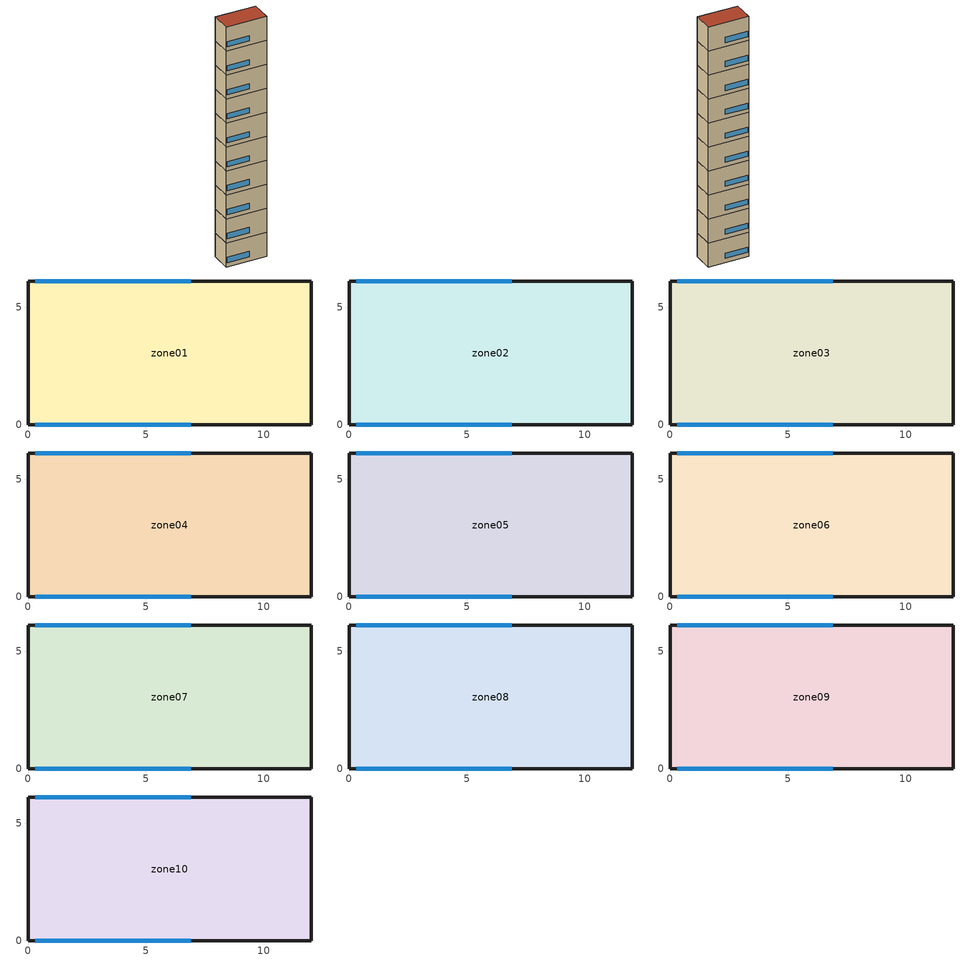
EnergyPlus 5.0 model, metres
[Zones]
zone01
 floor ground (GROUND_FLOOR): 12,6.1 12,0 0,0 0,6.1 z0
 wall outside (EXT_WALL): 12,0 12,6.1 0,6.1 0,0 12,0 z0:7.3
 window (EXT_WINDOW1): 0.3,0 6.9,0 / 6.9,6.1 0.3,6.1 z1.25:2.85
 ceiling to zone02 (ADJ_CEILING): 0,6.1 0,0 12,0 12,6.1 z7.3
zone02
 floor to zone01 (ADJ_CEILING): 12,6.1 12,0 0,0 0,6.1 z7.3
 wall outside (EXT_WALL): 12,0 12,6.1 0,6.1 0,0 12,0 z7.3:14.6
 window (EXT_WINDOW1): 0.3,0 6.9,0 / 6.9,6.1 0.3,6.1 z8.55:10.15
 ceiling to zone03 (ADJ_CEILING): 0,6.1 0,0 12,0 12,6.1 z14.6
zone03
 floor to zone02 (ADJ_CEILING): 12,6.1 12,0 0,0 0,6.1 z14.6
 wall outside (EXT_WALL): 12,0 12,6.1 0,6.1 0,0 12,0 z14.6:21.9
 window (EXT_WINDOW1): 0.3,0 6.9,0 / 6.9,6.1 0.3,6.1 z15.85:17.45
 ceiling to zone04 (ADJ_CEILING): 0,6.1 0,0 12,0 12,6.1 z21.9
zone04
 floor to zone03 (ADJ_CEILING): 12,6.1 12,0 0,0 0,6.1 z21.9
 wall outside (EXT_WALL): 12,0 12,6.1 0,6.1 0,0 12,0 z21.9:29.2
 window (EXT_WINDOW1): 0.3,0 6.9,0 / 6.9,6.1 0.3,6.1 z23.15:24.75
 ceiling to zone05 (ADJ_CEILING): 0,6.1 0,0 12,0 12,6.1 z29.2
zone05
 floor to zone04 (ADJ_CEILING): 12,6.1 12,0 0,0 0,6.1 z29.2
 wall outside (EXT_WALL): 12,0 12,6.1 0,6.1 0,0 12,0 z29.2:36.5
 window (EXT_WINDOW1): 0.3,0 6.9,0 / 6.9,6.1 0.3,6.1 z30.45:32.05
 ceiling to zone06 (ADJ_CEILING): 0,6.1 0,0 12,0 12,6.1 z36.5
zone06
 floor to zone05 (ADJ_CEILING): 12,6.1 12,0 0,0 0,6.1 z36.5
 wall outside (EXT_WALL): 12,0 12,6.1 0,6.1 0,0 12,0 z36.5:43.8
 window (EXT_WINDOW1): 0.3,0 6.9,0 / 6.9,6.1 0.3,6.1 z37.75:39.35
 ceiling to zone07 (ADJ_CEILING): 0,6.1 0,0 12,0 12,6.1 z43.8
zone07
 floor to zone06 (ADJ_CEILING): 12,6.1 12,0 0,0 0,6.1 z43.8
 wall outside (EXT_WALL): 12,0 12,6.1 0,6.1 0,0 12,0 z43.8:51.1
 window (EXT_WINDOW1): 0.3,0 6.9,0 / 6.9,6.1 0.3,6.1 z45.05:46.65
 ceiling to zone08 (ADJ_CEILING): 0,6.1 0,0 12,0 12,6.1 z51.1
zone08
 floor to zone07 (ADJ_CEILING): 12,6.1 12,0 0,0 0,6.1 z51.1
 wall outside (EXT_WALL): 12,0 12,6.1 0,6.1 0,0 12,0 z51.1:58.4
 window (EXT_WINDOW1): 0.3,0 6.9,0 / 6.9,6.1 0.3,6.1 z52.35:53.95
 ceiling to zone09 (ADJ_CEILING): 0,6.1 0,0 12,0 12,6.1 z58.4
zone09
 floor to zone08 (ADJ_CEILING): 12,6.1 12,0 0,0 0,6.1 z58.4
 wall outside (EXT_WALL): 12,0 12,6.1 0,6.1 0,0 12,0 z58.4:65.7
 window (EXT_WINDOW1): 0.3,0 6.9,0 / 6.9,6.1 0.3,6.1 z59.65:61.25
 ceiling to zone10 (ADJ_CEILING): 0,6.1 0,0 12,0 12,6.1 z65.7
zone10
 floor to zone09 (ADJ_CEILING): 12,6.1 12,0 0,0 0,6.1 z65.7
 wall outside (EXT_WALL): 12,0 12,6.1 0,6.1 0,0 12,0 z65.7:73
 window (EXT_WINDOW1): 0.3,0 6.9,0 / 6.9,6.1 0.3,6.1 z66.95:68.55
 roof outside (EXT_ROOF): 0,6.1 0,0 12,0 12,6.1 z73
[Building]
TRNSYS18: North Axis {deg}=0; Terrain=City; Loads Convergence Tolerance Value=0; Temperature Convergence Tolerance Value {deltaC}=0; Solar Distribution=FullInteriorAndExterior; Maximum Number of Warmup Days=0
[Site:Location]
not used: Latitude {deg}=0; Longitude {deg}=0; Time Zone {hr}=0; Elevation {m}=0
[Construction]
GROUND_FLOOR; EXT_WALL; EXT_ROOF; ADJ_CEILING; EXT_WINDOW1: 
[WindowProperty:ShadingControl]
ESHADE=0; ISHADE=INPUT 1*MAX_ISHADE : SHADECNTRL=ISHADE_INTERNAL
[SurfaceProperty:OtherSideCoefficients]
BOUNDARY=IDENTICAL; BOUNDARY=INPUT 1*TBOUNDARY; BOUNDARY=INPUT 1*TBOUNDARY_2; BOUNDARY=INPUT 1*TBOUNDARY_3; BOUNDARY=INPUT 1*TGROUND; BOUNDARY=20; BOUNDARY=15
[Zone] Multiplier=1
zone01; zone02; zone03; zone04; zone05; zone06; zone07; zone08; zone09; zone10
